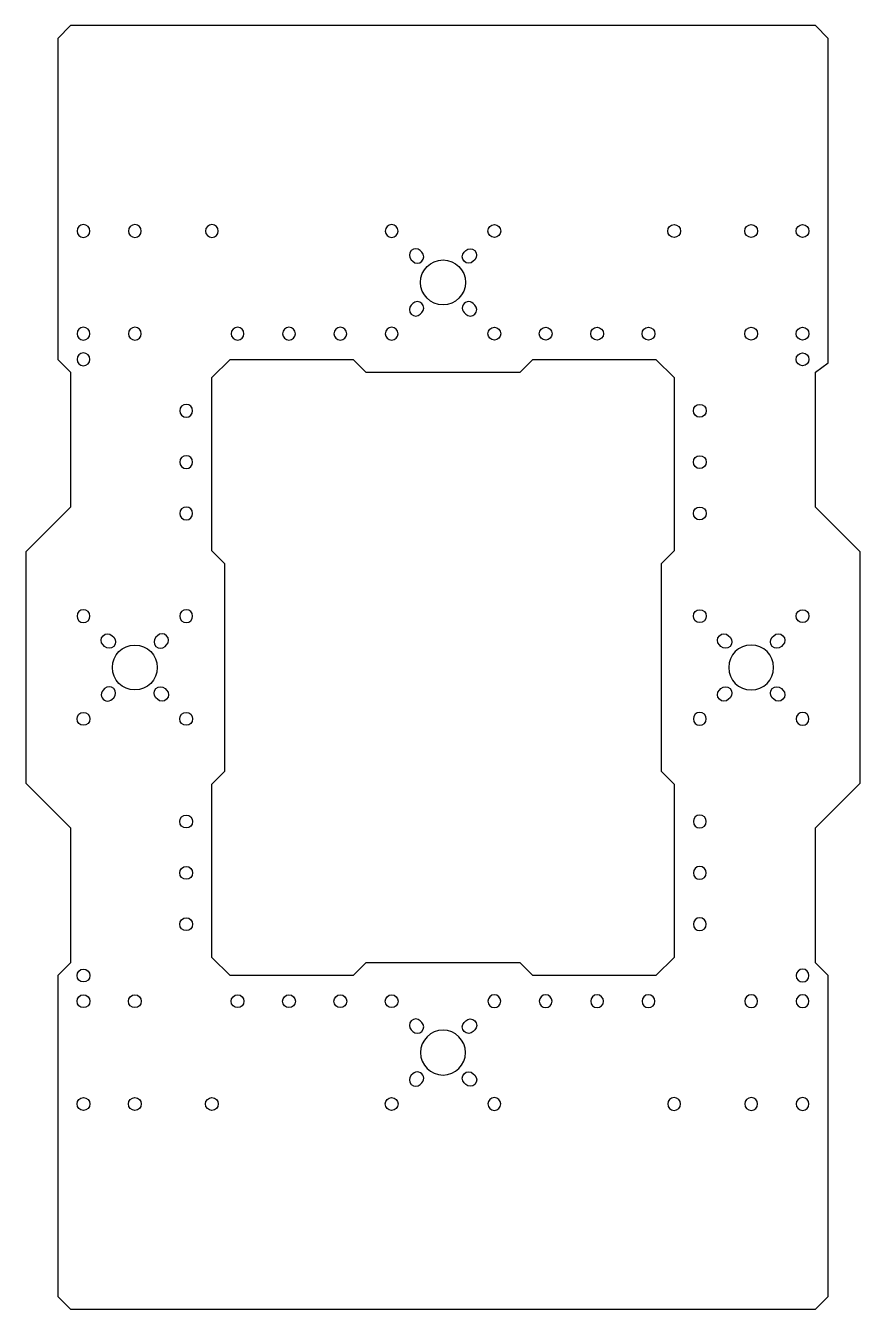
# Model space of a CAD drawing. Header units: millimetres. Extents: x -243 to 17, y 3 to 403.
import ezdxf

# ---------------------------------------------------------------- set-up
doc = ezdxf.new("R2010")
doc.units = ezdxf.units.MM
doc.layers.get('0').update_dxf_attribs({"linetype": 'CONTINUOUS'})

msp = doc.modelspace()

# ---------------------------------------------------------------- linework, layer by layer
for p, q in [((-106.11, 332.62), (-105.62, 333.11)), ((-102.79, 330.28), (-103.28, 329.79)), ((-122.59, 316.14, 0), (-122.11, 316.62, 0)), ((-119.28, 313.79, 0), (-119.76, 313.31, 0)), ((-215.76, 213.11), (-215.28, 212.62)), ((-23.76, 213.11), (-23.28, 212.62)), ((-10.11, 212.62), (-9.62, 213.11)), ((-218.11, 209.79), (-218.59, 210.28)), ((-26.11, 209.79), (-26.59, 210.28)), ((-6.79, 210.28), (-7.28, 209.79)), ((-199.28, 196.62), (-198.79, 196.14)), ((-26.59, 196.14), (-26.11, 196.62)), ((-7.28, 196.62), (-6.79, 196.14)), ((-201.62, 193.31), (-202.11, 193.79)), ((-23.28, 193.79), (-23.76, 193.31)), ((-9.62, 193.31), (-10.11, 193.79)), ((-119.76, 93.11, 0), (-119.28, 92.62, 0)), ((-122.11, 89.79, 0), (-122.59, 90.28, 0))]:
    msp.add_line(p, q)
for points in [[(-228.69, 111.21), (-232.69, 107.21), (-232.69, 63.21), (-232.69, 7.21), (-228.69, 3.21), (3.31, 3.21), (7.31, 7.21), (7.31, 63.21), (7.31, 107.21), (3.31, 111.21), (3.31, 153.21), (17.31, 167.21), (17.31, 239.21), (3.31, 253.21), (3.31, 295.21), (7.31, 298.12), (7.31, 343.21), (7.31, 399.21), (3.31, 403.21), (-228.69, 403.21), (-232.69, 399.21), (-232.69, 344.29), (-232.69, 299.21), (-228.69, 295.21), (-228.69, 253.21), (-242.69, 239.21), (-242.69, 167.21), (-228.69, 153.21)], [(-184.69, 166.86), (-180.69, 170.86), (-180.69, 235.55), (-184.69, 239.55), (-184.69, 293.55), (-179.04, 299.21), (-140.69, 299.21), (-136.69, 295.21), (-88.69, 295.21), (-84.69, 299.21), (-46.35, 299.21), (-40.69, 293.55), (-40.69, 239.55), (-44.69, 235.55), (-44.69, 170.86), (-40.69, 166.86), (-40.69, 112.86), (-46.35, 107.21), (-84.69, 107.21), (-88.69, 111.21), (-136.69, 111.21), (-140.69, 107.21), (-179.04, 107.21), (-184.69, 112.86)]]:
    msp.add_lwpolyline(points, close=True)
for points in [[(-119.28, 332.62), (-119.76, 333.11, 1), (-122.59, 330.28), (-122.11, 329.79, 1)], [(-102.79, 316.14), (-103.28, 316.62, 1), (-106.11, 313.79), (-105.62, 313.31, 1)], [(-198.79, 210.28, 1), (-201.62, 213.11), (-202.11, 212.62, 1), (-199.28, 209.79)], [(-218.11, 196.62), (-218.59, 196.14, 1), (-215.76, 193.31), (-215.28, 193.79, 1)], [(-105.62, 93.11, -1), (-102.79, 90.28), (-103.28, 89.79, -1), (-106.11, 92.62)], [(-119.76, 73.31), (-119.28, 73.79, 1), (-122.11, 76.62), (-122.59, 76.14, 1)], [(-102.79, 76.14, -1), (-105.62, 73.31), (-106.11, 73.79, -1), (-103.28, 76.62)]]:
    msp.add_lwpolyline(points, format="xyb", close=True)
at = {"extrusion": (0, 0, -1)}
for centre, radius in [((224.69, 339.21, 0), 2), ((208.69, 339.21, 0), 2), ((184.69, 339.21, 0), 2), ((128.69, 339.21, 0), 2), ((224.69, 307.21, 0), 2), ((208.69, 307.21, 0), 2), ((176.69, 307.21, 0), 2), ((160.69, 307.21, 0), 2), ((144.69, 307.21, 0), 2), ((128.69, 307.21, 0), 2), ((224.69, 299.21, 0), 2), ((192.69, 283.21, 0), 2), ((192.69, 267.21, 0), 2), ((192.69, 251.21, 0), 2), ((224.69, 219.21, 0), 2), ((192.69, 219.21, 0), 2), ((16.69, 203.21, 0), 7), ((32.69, 187.21, 0), 2), ((0.69, 187.21, 0), 2), ((32.69, 155.21, 0), 2), ((32.69, 139.21, 0), 2), ((32.69, 123.21, 0), 2), ((0.69, 107.21, 0), 2), ((96.69, 99.21, 0), 2), ((80.69, 99.21, 0), 2), ((64.69, 99.21, 0), 2), ((48.69, 99.21, 0), 2), ((16.69, 99.21, 0), 2), ((0.69, 99.21, 0), 2), ((112.69, 83.21, 0), 7), ((96.69, 67.21, 0), 2), ((40.69, 67.21, 0), 2), ((16.69, 67.21, 0), 2), ((0.69, 67.21, 0), 2)]:
    msp.add_circle(centre, radius, dxfattribs=at)
for centre, radius in [((-96.69, 339.21, 0), 2), ((-40.69, 339.21, 0), 2), ((-16.69, 339.21, 0), 2), ((-0.69, 339.21, 0), 2), ((-112.69, 323.21, 0), 7), ((-96.69, 307.21, 0), 2), ((-80.69, 307.21, 0), 2), ((-64.69, 307.21, 0), 2), ((-48.69, 307.21, 0), 2), ((-16.69, 307.21, 0), 2), ((-0.69, 307.21, 0), 2), ((-0.69, 299.21, 0), 2), ((-32.69, 283.21, 0), 2), ((-32.69, 267.21, 0), 2), ((-32.69, 251.21, 0), 2), ((-32.69, 219.21, 0), 2), ((-0.69, 219.21, 0), 2), ((-208.69, 203.21, 0), 7), ((-224.69, 187.21, 0), 2), ((-192.69, 187.21, 0), 2), ((-192.69, 155.21, 0), 2), ((-192.69, 139.21, 0), 2), ((-192.69, 123.21, 0), 2), ((-224.69, 107.21, 0), 2), ((-224.69, 99.21, 0), 2), ((-208.69, 99.21, 0), 2), ((-176.69, 99.21, 0), 2), ((-160.69, 99.21, 0), 2), ((-144.69, 99.21, 0), 2), ((-128.69, 99.21, 0), 2), ((-224.69, 67.21, 0), 2), ((-208.69, 67.21, 0), 2), ((-184.69, 67.21, 0), 2), ((-128.69, 67.21, 0), 2)]:
    msp.add_circle(centre, radius)
for centre, start, end in [((104.69, 331.21), -135, 45), ((104.21, 331.69), 45, 225), ((217.18, 211.69), -45, 135), ((216.69, 211.21), 135, 315), ((25.18, 211.69), -45, 135), ((24.69, 211.21), 135, 315), ((8.69, 211.21), -135, 45), ((8.21, 211.69), 45, 225), ((200.69, 195.21), -45, 135), ((200.21, 194.72), 135, 315), ((25.18, 194.72), -135, 45), ((24.69, 195.21), 45, 225), ((8.69, 195.21), -45, 135), ((8.21, 194.72), 135, 315)]:
    msp.add_arc(centre, 2, start, end, dxfattribs=at)
for centre, start, end in [((-121.18, 314.72, 0), 135, 315), ((-120.69, 315.21, 0), -45, 135), ((-121.18, 91.69, 0), 45, 225), ((-120.69, 91.21, 0), -135, 45)]:
    msp.add_arc(centre, 2, start, end)

doc.saveas('drawing.dxf')
